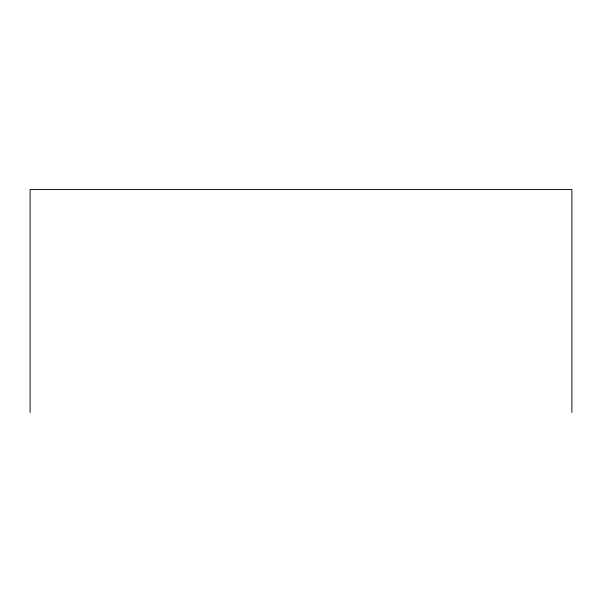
<?xml version="1.0" encoding="UTF-8"?>
<svg xmlns="http://www.w3.org/2000/svg" width="602" height="602" viewBox="0 0 602 602"><rect width="100%" height="100%" fill="white"/><g stroke="black" fill="none" stroke-linecap="round" stroke-linejoin="round"><path stroke-width="0.9" d="M571.9 412.43L571.9 189.57L30.1 189.57L30.1 412.43"/></g></svg>
